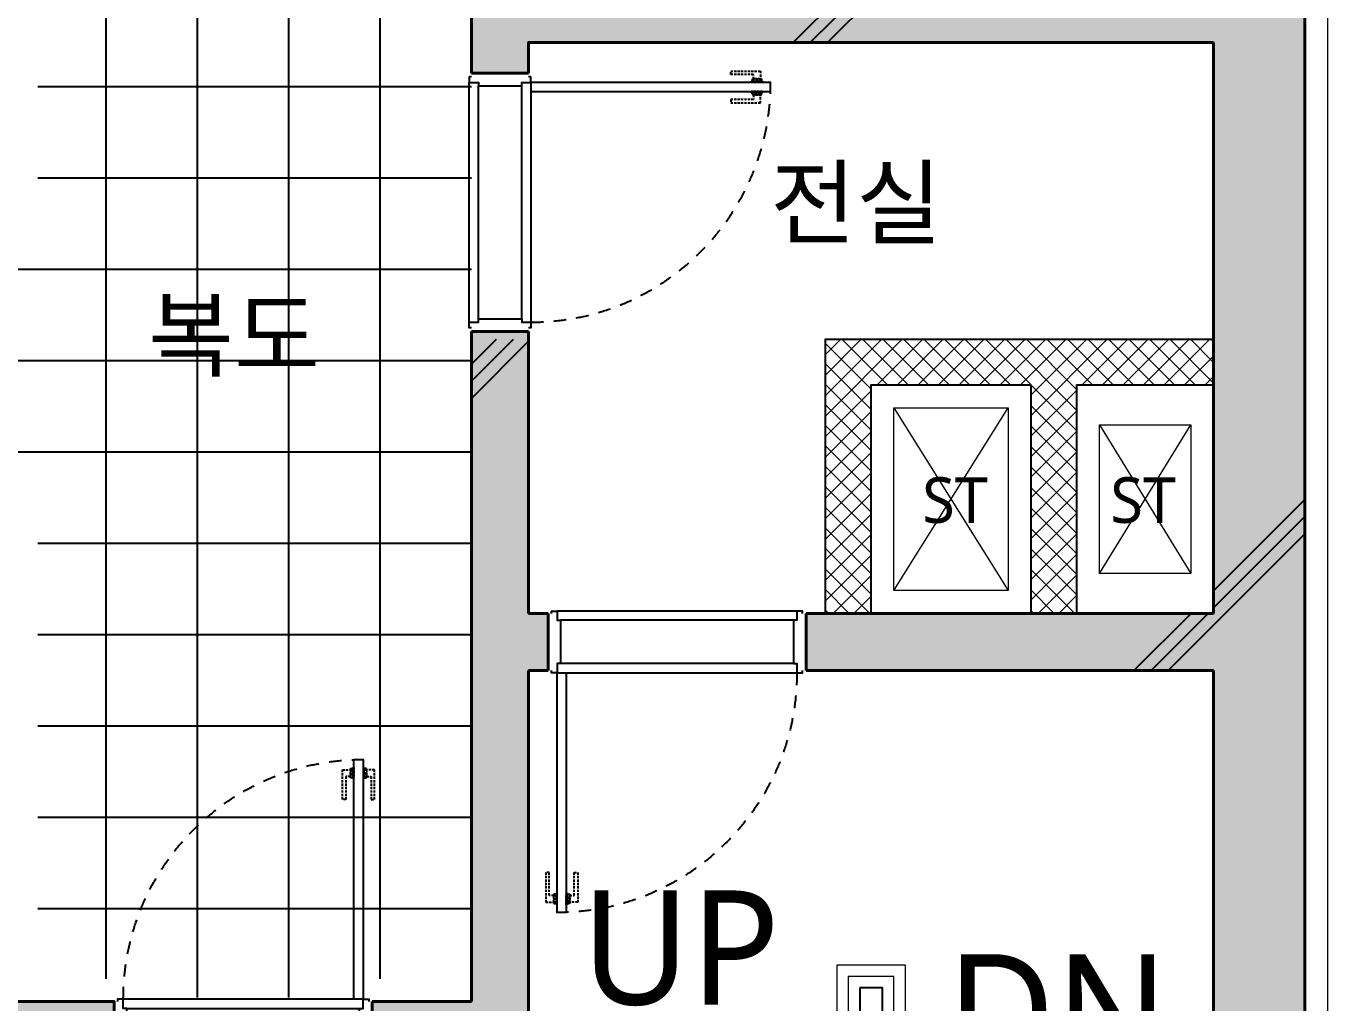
# Model space of a CAD drawing. Header units: millimetres. Extents: x 4739419 to 5837985, y 2291271 to 3446271.
# Drawn here: x 4914962 to 4920719, y 2448036 to 2452312 of the extents above; entities that cross this region are included whole.
import ezdxf
from ezdxf.enums import TextEntityAlignment as Align

# ---------------------------------------------------------------- set-up
doc = ezdxf.new("R2010")
doc.units = ezdxf.units.MM
doc.linetypes.add('XR-평면도$0$DASHEDX2', pattern=[1.5, 1, -0.5])
doc.linetypes.add('XR-평면도$0$HID', pattern=[2, 1.1, -0.9])
doc.layers.get('0').update_dxf_attribs({"color": 255})
for name, color, linetype, lineweight in [('A-XXXX-TXT2', 9, 'Continuous', 25), ('XR-평면도$0$A-CONC-LIN1', 9, 'Continuous', 40), ('XR-평면도$0$A-DWXM-DOOR', 9, 'Continuous', 25), ('XR-평면도$0$A-ELEV-LIN3', 9, 'Continuous', 18), ('XR-평면도$0$A-SSXM-STAIR', 9, 'Continuous', 25), ('XR-평면도$0$A-SSXS-HAND', 9, 'Continuous', 20), ('XR-평면도$0$A-WAXM-BLOC', 9, 'Continuous', 25), ('XR-평면도$0$A-XXXX-HATC', 9, 'Continuous', 18), ('XR-평면도$0$A-XXXX-OPEN', 9, 'Continuous', 15)]:
    doc.layers.add(name, color=color, linetype=linetype, lineweight=lineweight)
doc.layers.add('XR-평면도$0$A-CONC-SOLD', color=9, linetype='Continuous')
doc.layers.add('XR-평면도$0$A-ELEV-PATT', color=9, linetype='Continuous')
doc.styles.add('맑은 고딕', font='malgun.ttf')

# ---------------------------------------------------------------- blocks, each defined once
blk = doc.blocks.new('XR-평면도$0$계단실(기준층)230530')
at = {"layer": 'XR-평면도$0$A-SSXM-STAIR'}
blk.add_lwpolyline([(-3407141.1, 1627380.6), (-3407141.1, 1623470.6), (-3407041.1, 1623470.6), (-3407041.1, 1627380.6), (-3407141.1, 1627380.6)], dxfattribs=at)
at = {"layer": 'XR-평면도$0$A-SSXS-HAND'}
for points in [[(-3407241.1, 1624710.9), (-3407241.1, 1623370.6), (-3406941.1, 1623370.6), (-3406941.1, 1627480.6), (-3407241.1, 1627480.6), (-3407241.1, 1624710.9)], [(-3407191.1, 1624687.2), (-3407191.1, 1623420.6), (-3406991.1, 1623420.6), (-3406991.1, 1627430.6), (-3407191.1, 1627430.6), (-3407191.1, 1624687.2)]]:
    blk.add_lwpolyline(points, dxfattribs=at)
blk = doc.blocks.new('XR-평면도$0$도어_008')
at = {"layer": 'XR-평면도$0$A-DWXM-DOOR'}
blk.add_lwpolyline([(65, 0), (65, 1050), (25, 1050), (25, 0)], close=True, dxfattribs=at)
at = {"layer": 'XR-평면도$0$A-DWXM-DOOR', "color": 9, "linetype": 'XR-평면도$0$DASHEDX2', "ltscale": 10}
for points in [[(-25, 1005), (10, 1005), (10, 975), (-10, 975), (-10, 875), (-25, 875)], [(20, 1010), (20, 970), (10, 970), (10, 1010)], [(20, 965), (20, 1015), (25, 1015), (25, 965)], [(70, 965), (70, 1015), (65, 1015), (65, 965)], [(70, 1010), (70, 970), (80, 970), (80, 1010)], [(115, 1005), (80, 1005), (80, 975), (100, 975), (100, 875), (115, 875)]]:
    blk.add_lwpolyline(points, close=True, dxfattribs=at)
at = {"layer": 'XR-평면도$0$A-DWXM-DOOR', "color": 0}
for points in [[(0, -260), (0, -270), (25, -270), (25, -230), (40, -230), (40, -40), (25, -40), (25, 0), (0, 0), (0, -10)], [(1100, -260), (1100, -270), (1075, -270), (1075, -230), (1060, -230), (1060, -40), (1075, -40), (1075, 0), (1100, 0), (1100, -10)]]:
    blk.add_lwpolyline(points, dxfattribs=at)
at = {"layer": 'XR-평면도$0$A-DWXM-DOOR', "color": 9}
for points in [[(25, 0), (1075, 0)], [(1060, -40), (40, -40)], [(1060, -230), (40, -230)], [(1075, -270), (25, -270)]]:
    blk.add_lwpolyline(points, dxfattribs=at)
at = {"layer": 'XR-평면도$0$A-DWXM-DOOR', "color": 1, "linetype": 'XR-평면도$0$HID', "ltscale": 50}
blk.add_arc((25, 0), 1050, 0, 90, dxfattribs=at)
blk = doc.blocks.new('XR-평면도$0$CORE_03_06_B2F 3F에서8F (230330)')
at = {"layer": 'XR-평면도$0$A-CONC-SOLD'}
h = blk.add_hatch(dxfattribs=at)
h.set_pattern_fill('CONC', color=256, scale=100, angle=180)
h.set_pattern_definition([(225, (259193, 729020.6), (2121.32, -2121.32), []), (225, (259193, 728945.6), (2121.32, -2121.32), []), (225, (259193, 728870.6), (2121.32, -2121.32), [])])
h.paths.add_polyline_path([(0, 0), (10950, 0), (10950, 10700), (10550, 10700), (10550, 10000), (7300, 10000), (7300, 9550), (7550, 9550), (7550, 9750), (10550, 9750), (10550, 7250), (8850, 7250), (8850, 7000), (10550, 7000), (10550, 400), (7550, 400), (7550, 7000), (7750, 7000), (7750, 7250), (7550, 7250), (7550, 8450), (7300, 8450), (7300, 5550), (6850, 5550), (6850, 5300), (7300, 5300), (7300, 400), (3500, 400), (3500, 900), (3250, 900), (3250, 400), (400, 400), (400, 2700), (3250, 2700), (3250, 2200), (3500, 2200), (3500, 3500), (3250, 3500), (3250, 2950), (400, 2950), (400, 5300), (3250, 5300), (3250, 4700), (3500, 4700), (3500, 5300), (5750, 5300), (5750, 5550), (5300, 5550), (5300, 7900), (5050, 7900), (5050, 5550), (400, 5550), (400, 9100), (1300, 9100), (1300, 9350), (400, 9350), (400, 12000), (2400, 12000), (2400, 9350), (1915, 9350), (1915, 9100), (3550, 9100), (3550, 9350), (2650, 9350), (2650, 12000), (5050, 12000), (5050, 9350), (4150, 9350), (4150, 9100), (5300, 9100), (5300, 12000), (5750, 12000), (5750, 12400), (0, 12400)])
h.paths.add_polyline_path([(6850, 12000), (10550, 12000), (10550, 11800), (10950, 11800), (10950, 12400), (6850, 12400)], flags=17)
at = {"layer": 'XR-평면도$0$A-XXXX-HATC'}
h = blk.add_hatch(color=253, dxfattribs=at)
h.dxf.hatch_style = 1
h.paths.add_polyline_path([(0, 12400), (0, 0), (10950, 0), (10950, 10685), (10550, 10685), (10550, 10000), (7300, 10000), (7300, 9615), (7550, 9615), (7550, 9750), (10550, 9750), (10550, 7250), (8765, 7250), (8765, 7000), (10550, 7000), (10550, 400), (7550, 400), (7550, 7000), (7635, 7000), (7635, 7250), (7550, 7250), (7550, 8485), (7300, 8485), (7300, 5550), (6865, 5550), (6865, 5300), (7300, 5300), (7300, 400), (3500, 400), (3500, 900), (3250, 900), (3250, 400), (400, 400), (400, 2700), (3250, 2700), (3250, 2200), (3500, 2200), (3500, 3475), (3250, 3475), (3250, 2950), (400, 2950), (400, 5300), (3250, 5300), (3250, 4775), (3500, 4775), (3500, 5300), (5735, 5300), (5735, 5550), (400, 5550), (400, 9100), (1285, 9100), (1285, 9350), (400, 9350), (400, 12000), (2400, 12000), (2400, 9350), (1915, 9350), (1915, 9100), (4235, 9100), (4235, 9350), (2650, 9350), (2650, 12000), (5050, 12000), (5050, 9350), (4865, 9350), (4865, 9100), (5300, 9100), (5300, 12000), (5735, 12000), (5735, 12400)])
h.paths.add_polyline_path([(6865, 12000), (6865, 12400), (10950, 12400), (10950, 11815), (10550, 11815), (10550, 12000)])
h = blk.add_hatch(dxfattribs=at)
h.set_pattern_fill('ANSI37', color=256, scale=20, style=0)
h.set_pattern_definition([(45, (0, 12400), (-44.90128, 44.90128), []), (135, (0, 12400), (-44.90128, -44.90128), [])])
h.paths.add_polyline_path([(8850, 7250), (8850, 8450), (10550, 8450), (10550, 8250), (9950, 8250), (9950, 7250), (9750, 7250), (9750, 8250), (9050, 8250), (9050, 7250)])
h.paths.add_polyline_path([(7300, 2800), (6500, 2800), (6500, 400), (6700, 400), (6700, 1600), (7300, 1600), (7300, 1800), (6700, 1800), (6700, 2600), (7300, 2600)])
at = {"layer": 'XR-평면도$0$A-CONC-LIN1'}
for p, q in [((7550, 7250), (7635, 7250)), ((7635, 7250), (7635, 7000)), ((8765, 7250), (8765, 7000)), ((8765, 7250), (10550, 7250))]:
    blk.add_line(p, q, dxfattribs=at)
for points in [[(5735, 12400), (0, 12400), (0, 0), (10950, 0), (10950, 10685), (10550, 10685)], [(10550, 10000), (7300, 10000), (7300, 9615)], [(10550, 9750), (7550, 9750), (7550, 9615)], [(10550, 7250), (10550, 9750)], [(7550, 9615), (7300, 9615)], [(5735, 5300), (5735, 5550), (400, 5550), (400, 9100)], [(7300, 8485), (7300, 5550)], [(7550, 8485), (7300, 8485)], [(7550, 8485), (7550, 7250)], [(7550, 400), (10550, 400), (10550, 7000)], [(7635, 7000), (7550, 7000)], [(7550, 7000), (7550, 400)], [(10550, 7000), (8765, 7000)], [(6865, 5550), (6865, 5300)], [(7300, 5550), (6865, 5550)]]:
    blk.add_lwpolyline(points, dxfattribs=at)
at = {"layer": 'XR-평면도$0$A-WAXM-BLOC', "ltscale": 50}
for points in [[(8850, 7250), (8850, 8450), (10550, 8450)], [(9050, 7250), (9050, 8250), (9750, 8250)], [(9750, 8250), (9750, 7250)], [(9950, 8250), (10550, 8250)], [(9950, 8250), (9950, 7250)]]:
    blk.add_lwpolyline(points, dxfattribs=at)
at = {"layer": 'XR-평면도$0$A-XXXX-OPEN', "ltscale": 20}
for p, q in [((9150, 7350), (9650, 8150)), ((9150, 8150), (9650, 7350)), ((10050, 8075), (10450, 7425)), ((10050, 7425), (10450, 8075))]:
    blk.add_line(p, q, dxfattribs=at)
for points in [[(9150, 8150), (9650, 8150), (9650, 7350), (9150, 7350)], [(10050, 8075), (10450, 8075), (10450, 7425), (10050, 7425)]]:
    blk.add_lwpolyline(points, close=True, dxfattribs=at)
at = {"rotation": 270}
blk.add_blockref('XR-평면도$0$도어_008', (7560, 9600), dxfattribs=at)
at = {"xscale": -1, "rotation": 180}
blk.add_blockref('XR-평면도$0$도어_008', (7650, 6990), dxfattribs=at)
at = {"xscale": -1}
blk.add_blockref('XR-평면도$0$도어_008', (6850, 5560), dxfattribs=at)

msp = doc.modelspace()

# ---------------------------------------------------------------- linework, layer by layer
at = {"layer": 'XR-평면도$0$A-ELEV-LIN3'}
for points in [[(4906711.8, 2442991.2), (4906711.8, 2441591.2), (4908111.8, 2441591.2), (4908111.8, 2442491.2), (4920561.8, 2442491.2), (4920561.8, 2441891.2), (4921661.8, 2441891.2), (4921661.8, 2443391.2), (4920561.8, 2443391.2), (4920561.8, 2454891.2), (4976661.8, 2454891.2), (4976661.8, 2443391.2), (4975561.8, 2443391.2), (4975561.8, 2441891.2), (4976661.8, 2441891.2), (4976661.8, 2442491.2), (4986561.8, 2442491.2)], [(4906711.8, 2442991.2), (4906711.8, 2441591.2), (4908111.8, 2441591.2), (4908111.8, 2442491.2), (4920561.8, 2442491.2), (4920561.8, 2441891.2), (4921661.8, 2441891.2), (4921661.8, 2443391.2), (4920561.8, 2443391.2), (4920561.8, 2454891.2), (4976661.8, 2454891.2)], [(4906711.8, 2442991.2), (4906711.8, 2441591.2), (4908111.8, 2441591.2), (4908111.8, 2442491.2), (4920561.8, 2442491.2), (4920561.8, 2441891.2), (4921661.8, 2441891.2), (4921661.8, 2443391.2), (4920561.8, 2443391.2), (4920561.8, 2454891.2), (4976661.8, 2454891.2)], [(4906611.8, 2442991.2), (4906611.8, 2441491.2), (4908211.8, 2441491.2), (4908211.8, 2442391.2), (4920461.8, 2442391.2), (4920461.8, 2441791.2), (4921761.8, 2441791.2), (4921761.8, 2443491.2), (4920661.8, 2443491.2), (4920661.8, 2454791.2), (4976561.8, 2454791.2), (4976561.8, 2443491.2), (4975461.8, 2443491.2), (4975461.8, 2441791.2), (4976761.8, 2441791.2)], [(4906611.8, 2442991.2), (4906611.8, 2441491.2), (4908211.8, 2441491.2), (4908211.8, 2442391.2), (4920461.8, 2442391.2), (4920461.8, 2441791.2), (4921761.8, 2441791.2), (4921761.8, 2443491.2), (4920661.8, 2443491.2), (4920661.8, 2454791.2), (4976561.8, 2454791.2), (4976561.8, 2443491.2), (4975461.8, 2443491.2), (4975461.8, 2441791.2), (4976761.8, 2441791.2)], [(4906611.8, 2442991.2), (4906611.8, 2441491.2), (4908211.8, 2441491.2), (4908211.8, 2442391.2), (4920461.8, 2442391.2), (4920461.8, 2441791.2), (4921761.8, 2441791.2), (4921761.8, 2443491.2), (4920661.8, 2443491.2), (4920661.8, 2454791.2), (4976561.8, 2454791.2), (4976561.8, 2443491.2), (4975461.8, 2443491.2), (4975461.8, 2441791.2), (4976761.8, 2441791.2)]]:
    msp.add_lwpolyline(points, dxfattribs=at)
at = {"layer": 'XR-평면도$0$A-ELEV-PATT'}
for p, q in [((4915711.8, 2448058.9), (4915711.8, 2454638.9)), ((4915711.8, 2448058.9), (4915711.8, 2454638.9)), ((4915711.8, 2448058.9), (4915711.8, 2454638.9)), ((4916111.8, 2448058.9), (4916111.8, 2454638.9)), ((4916111.8, 2448058.9), (4916111.8, 2454638.9)), ((4916111.8, 2448058.9), (4916111.8, 2454638.9)), ((4915311.8, 2448141.2), (4915311.8, 2454498.9)), ((4915311.8, 2448141.2), (4915311.8, 2454498.9)), ((4915311.8, 2448141.2), (4915311.8, 2454498.9)), ((4916511.8, 2448141.2), (4916511.8, 2454498.9)), ((4916511.8, 2448141.2), (4916511.8, 2454498.9)), ((4916511.8, 2448141.2), (4916511.8, 2454498.9)), ((4915011.8, 2452048.9), (4916911.8, 2452048.9)), ((4915011.8, 2452048.9), (4916911.8, 2452048.9)), ((4915011.8, 2452048.9), (4916911.8, 2452048.9)), ((4915011.8, 2451648.9), (4916911.8, 2451648.9)), ((4915011.8, 2451648.9), (4916911.8, 2451648.9)), ((4915011.8, 2451648.9), (4916911.8, 2451648.9)), ((4912261.8, 2451248.9), (4916911.8, 2451248.9)), ((4912261.8, 2451248.9), (4916911.8, 2451248.9)), ((4912261.8, 2451248.9), (4916911.8, 2451248.9)), ((4912261.8, 2450848.9), (4916911.8, 2450848.9)), ((4912261.8, 2450848.9), (4916911.8, 2450848.9)), ((4912261.8, 2450848.9), (4916911.8, 2450848.9)), ((4912251.8, 2450448.9), (4916911.8, 2450448.9)), ((4912251.8, 2450448.9), (4916911.8, 2450448.9)), ((4912251.8, 2450448.9), (4916911.8, 2450448.9)), ((4915011.8, 2450048.9), (4916911.8, 2450048.9)), ((4915011.8, 2450048.9), (4916911.8, 2450048.9)), ((4915011.8, 2450048.9), (4916911.8, 2450048.9)), ((4915011.8, 2449648.9), (4916911.8, 2449648.9)), ((4915011.8, 2449648.9), (4916911.8, 2449648.9)), ((4915011.8, 2449648.9), (4916911.8, 2449648.9)), ((4915011.8, 2449248.9), (4916911.8, 2449248.9)), ((4915011.8, 2449248.9), (4916911.8, 2449248.9)), ((4915011.8, 2449248.9), (4916911.8, 2449248.9)), ((4915011.8, 2448848.9), (4916911.8, 2448848.9)), ((4915011.8, 2448848.9), (4916911.8, 2448848.9)), ((4915011.8, 2448848.9), (4916911.8, 2448848.9)), ((4915011.8, 2448448.9), (4916911.8, 2448448.9)), ((4915011.8, 2448448.9), (4916911.8, 2448448.9)), ((4915011.8, 2448448.9), (4916911.8, 2448448.9))]:
    msp.add_line(p, q, dxfattribs=at)

# ---------------------------------------------------------------- block references
for name, p in [('XR-평면도$0$계단실(기준층)230530', (8325752.9, 820720.6)), ('XR-평면도$0$계단실(기준층)230530', (8325752.9, 820720.6)), ('XR-평면도$0$계단실(기준층)230530', (8325752.9, 820720.6)), ('XR-평면도$0$CORE_03_06_B2F 3F에서8F (230330)', (4909611.8, 2442491.2)), ('XR-평면도$0$CORE_03_06_B2F 3F에서8F (230330)', (4909611.8, 2442491.2)), ('XR-평면도$0$CORE_03_06_B2F 3F에서8F (230330)', (4909611.8, 2442491.2))]:
    msp.add_blockref(name, p)

# ---------------------------------------------------------------- texts
at = {"layer": 'A-XXXX-TXT2', "ltscale": 100, "style": '맑은 고딕'}
for s, height, p in [('전실', 300, (4918596, 2451540.1)), ('복도', 300, (4915871.6, 2450959.7)), ('ST', 200, (4919029.4, 2450237.4)), ('ST', 200, (4919853.5, 2450237.4)), ('UP', 500, (4917828.2, 2448278)), ('DN', 500, (4919478.2, 2447998.6))]:
    msp.add_text(s, height=height, dxfattribs=at).set_placement(p, align=Align.MIDDLE_CENTER)

doc.saveas('drawing.dxf')
